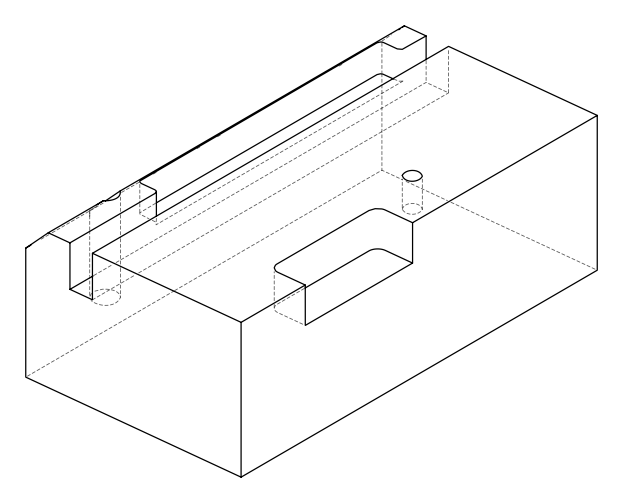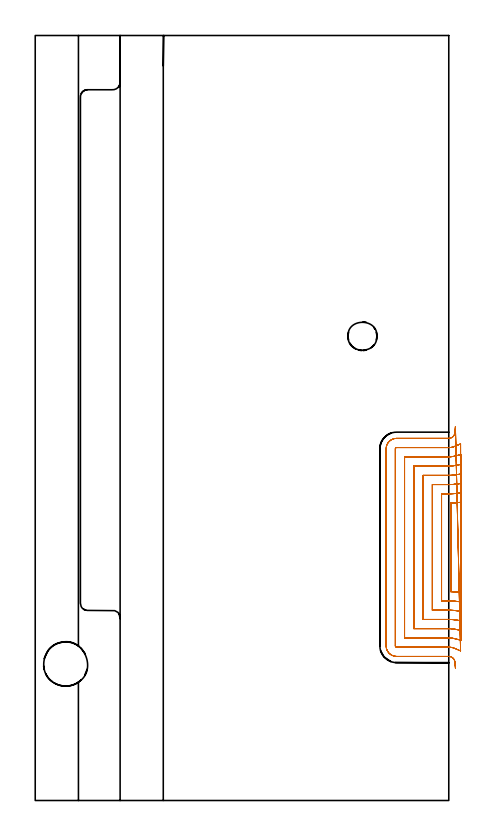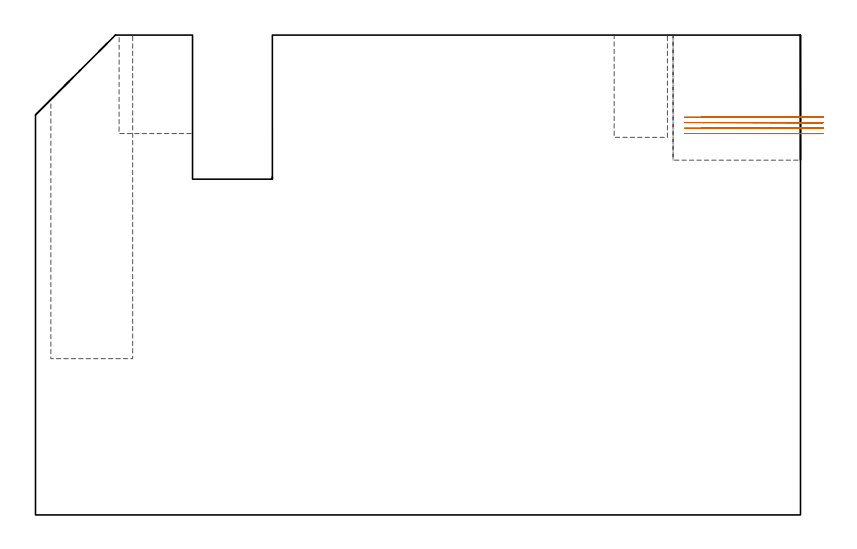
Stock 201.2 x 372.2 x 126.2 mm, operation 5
(PLAN: 8 operations, 5 tool changes, 226.6 min)
(1 SPOT_DRILL | STEP1POCKET | NXT0321_9005460120000 | 0.03 min | 3 mm3)
(2 DRILL_BLIND_HOLE_INTO_CENTER | STEP1POCKET | NXT0301_128 | 0.12 min | 2910 mm3)
(3 MILL_ROUGH_BLIND_HOLE_CONTOUR | STEP1POCKET | NXT0201_013 | Spiral | 0.49 min | 1225 mm3)
(4 AREA_MILL | FG_CHAMFER_SURFACE | UGT0205_001 | 23.51 min | 81862 mm3)
(5 MILL_OPEN_POCKET | POCKET_OPEN | NXT0201_008 | Follow Part, ap 1.5, ae 75% | 191.44 min | 425659 mm3)
(6 MILL_SLOT | SLOT_PARTIAL_RECTANGULAR | NXT0201_012 | Follow Part, ap 4, ae 75% | 2.69 min | 26153 mm3)
(7 MILL_RECTANGULAR_SLOT | SLOT_RECTANGULAR | NXT0201_012 | Follow Part, ap 4, ae 75% | 6.61 min | 93767 mm3)
(8 MILL_BLIND_HOLE_FROM_SOLID_MATERIAL | STEP1POCKET_1 | NXT0201_012 | Spiral | 1.74 min | 28776 mm3)
(TOOL NXT0321_9005460120000 | NC Spot Drill, 142deg, 12mm, Carbide, Uncoated | D12 PA142 FL30 Z2)
(TOOL NXT0301_128 | Carbide Drill 12mm [861.1-1200-036A1-GP GC34] | D12 PA150 FL37.4 Z2)
(TOOL NXT0201_013 | ENDMILL 10mm | D10 FL30 Z4)
(TOOL UGT0205_001 | Chamfer Mill 20 x 3 x 45 deg. | D20 FL50 Z2)
(TOOL NXT0201_008 | ENDMILL 6mm [2P460-0600-NA 1630] | D6 FL26 Z6)
(TOOL NXT0201_012 | ENDMILL 16mm [2P460-1600-NA 1630] | D16 FL38 Z6)
(OP 5 MILL_OPEN_POCKET, part 2 of 2)
G0 X207.189 Y145.092 Z104.617
G1 X204.2 Y144.831
G2 X202.2 Y144.714 R34.5 F500.
G1 Y101.586
G2 X204.2 Y101.469 R34.5
G1 X207.189 Y101.208 F250.
X207.185 Y149.65
X204.2 Y149.35
G2 X201.2 Y149.2 R30. F500.
G1 X197.7
Y97.1
X201.2
G2 X204.2 Y96.95 R30.
G1 X207.185 Y96.65 F250.
X207.179 Y154.23
X204.2 Y153.877
G2 X201.2 Y153.7 R25.5 F500.
G1 X193.2
Y92.6
X201.2
G2 X204.2 Y92.423 R25.5
G1 X207.179 Y92.07 F250.
X207.169 Y158.844
X204.2 Y158.415
G2 X201.2 Y158.2 R21. F500.
G1 X188.7
Y88.1
X201.2
G2 X204.2 Y87.885 R21.
G1 X207.169 Y87.456 F250.
X207.15 Y163.52
X204.2 Y162.975
G2 X201.2 Y162.7 R16.5 F500.
G1 X184.2
Y83.6
X201.2
G2 X204.2 Y83.325 R16.5
G1 X207.15 Y82.78 F250.
X207.105 Y168.331
X204.2 Y167.581
G2 X201.2 Y167.2 R12. F500.
G1 X179.7
Y79.1
X201.2
G2 X204.2 Y78.719 R12.
G1 X207.105 Y77.969 F250.
X206.95 Y173.526
X204.2 Y172.326
G2 X201.2 Y171.7 R7.5 F500.
G1 X175.8
G3 X175.2 Y171.1 R0.6
G1 Y75.2
G3 X175.8 Y74.6 R0.6
G1 X201.2
G2 X204.2 Y73.974 R7.5
G1 X206.95 Y72.774 F250.
X204.435 Y181.945
X204.19 Y178.955
G2 X201.2 Y176.2 R3. F500.
G1 X175.8
G3 X170.7 Y171.1 R5.1
G1 Y75.2
G3 X175.8 Y70.1 R5.1
G1 X201.2
G2 X204.19 Y67.345 R3.
G1 X204.435 Y64.355 F250.
G0 X207.189 Y145.092 Z103.178
G1 X204.2 Y144.831
G2 X202.2 Y144.714 R34.5 F500.
G1 Y101.586
G2 X204.2 Y101.469 R34.5
G1 X207.189 Y101.208 F250.
X207.185 Y149.65
X204.2 Y149.35
G2 X201.2 Y149.2 R30. F500.
G1 X197.7
Y97.1
X201.2
G2 X204.2 Y96.95 R30.
G1 X207.185 Y96.65 F250.
X207.179 Y154.23
X204.2 Y153.877
G2 X201.2 Y153.7 R25.5 F500.
G1 X193.2
Y92.6
X201.2
G2 X204.2 Y92.423 R25.5
G1 X207.179 Y92.07 F250.
X207.169 Y158.844
X204.2 Y158.415
G2 X201.2 Y158.2 R21. F500.
G1 X188.7
Y88.1
X201.2
G2 X204.2 Y87.885 R21.
G1 X207.169 Y87.456 F250.
X207.15 Y163.52
X204.2 Y162.975
G2 X201.2 Y162.7 R16.5 F500.
G1 X184.2
Y83.6
X201.2
G2 X204.2 Y83.325 R16.5
G1 X207.15 Y82.78 F250.
X207.105 Y168.331
X204.2 Y167.581
G2 X201.2 Y167.2 R12. F500.
G1 X179.7
Y79.1
X201.2
G2 X204.2 Y78.719 R12.
G1 X207.105 Y77.969 F250.
X206.95 Y173.526
X204.2 Y172.326
G2 X201.2 Y171.7 R7.5 F500.
G1 X175.8
G3 X175.2 Y171.1 R0.6
G1 Y75.2
G3 X175.8 Y74.6 R0.6
G1 X201.2
G2 X204.2 Y73.974 R7.5
G1 X206.95 Y72.774 F250.
X204.435 Y181.945
X204.19 Y178.955
G2 X201.2 Y176.2 R3. F500.
G1 X175.8
G3 X170.7 Y171.1 R5.1
G1 Y75.2
G3 X175.8 Y70.1 R5.1
G1 X201.2
G2 X204.19 Y67.345 R3.
G1 X204.435 Y64.355 F250.
G0 X207.189 Y145.092 Z101.739
G1 X204.2 Y144.831
G2 X202.2 Y144.714 R34.5 F500.
G1 Y101.586
G2 X204.2 Y101.469 R34.5
G1 X207.189 Y101.208 F250.
X207.185 Y149.65
X204.2 Y149.35
G2 X201.2 Y149.2 R30. F500.
G1 X197.7
Y97.1
X201.2
G2 X204.2 Y96.95 R30.
G1 X207.185 Y96.65 F250.
X207.179 Y154.23
X204.2 Y153.877
G2 X201.2 Y153.7 R25.5 F500.
G1 X193.2
Y92.6
X201.2
G2 X204.2 Y92.423 R25.5
G1 X207.179 Y92.07 F250.
X207.169 Y158.844
X204.2 Y158.415
G2 X201.2 Y158.2 R21. F500.
G1 X188.7
Y88.1
X201.2
G2 X204.2 Y87.885 R21.
G1 X207.169 Y87.456 F250.
X207.15 Y163.52
X204.2 Y162.975
G2 X201.2 Y162.7 R16.5 F500.
G1 X184.2
Y83.6
X201.2
G2 X204.2 Y83.325 R16.5
G1 X207.15 Y82.78 F250.
X207.105 Y168.331
X204.2 Y167.581
G2 X201.2 Y167.2 R12. F500.
G1 X179.7
Y79.1
X201.2
G2 X204.2 Y78.719 R12.
G1 X207.105 Y77.969 F250.
X206.95 Y173.526
X204.2 Y172.326
G2 X201.2 Y171.7 R7.5 F500.
G1 X175.8
G3 X175.2 Y171.1 R0.6
G1 Y75.2
G3 X175.8 Y74.6 R0.6
G1 X201.2
G2 X204.2 Y73.974 R7.5
G1 X206.95 Y72.774 F250.
X204.435 Y181.945
X204.19 Y178.955
G2 X201.2 Y176.2 R3. F500.
G1 X175.8
G3 X170.7 Y171.1 R5.1
G1 Y75.2
G3 X175.8 Y70.1 R5.1
G1 X201.2
G2 X204.19 Y67.345 R3.
G1 X204.435 Y64.355 F250.
G0 X207.189 Y145.092 Z100.3
G1 X204.2 Y144.831
G2 X202.2 Y144.714 R34.5 F500.
G1 Y101.586
G2 X204.2 Y101.469 R34.5
G1 X207.189 Y101.208 F250.
X207.185 Y149.65
X204.2 Y149.35
G2 X201.2 Y149.2 R30. F500.
G1 X197.7
Y97.1
X201.2
G2 X204.2 Y96.95 R30.
G1 X207.185 Y96.65 F250.
X207.179 Y154.23
X204.2 Y153.877
G2 X201.2 Y153.7 R25.5 F500.
G1 X193.2
Y92.6
X201.2
G2 X204.2 Y92.423 R25.5
G1 X207.179 Y92.07 F250.
X207.169 Y158.844
X204.2 Y158.415
G2 X201.2 Y158.2 R21. F500.
G1 X188.7
Y88.1
X201.2
G2 X204.2 Y87.885 R21.
G1 X207.169 Y87.456 F250.
X207.15 Y163.52
X204.2 Y162.975
G2 X201.2 Y162.7 R16.5 F500.
G1 X184.2
Y83.6
X201.2
G2 X204.2 Y83.325 R16.5
G1 X207.15 Y82.78 F250.
X207.105 Y168.331
X204.2 Y167.581
G2 X201.2 Y167.2 R12. F500.
G1 X179.7
Y79.1
X201.2
G2 X204.2 Y78.719 R12.
G1 X207.105 Y77.969 F250.
X206.95 Y173.526
X204.2 Y172.326
G2 X201.2 Y171.7 R7.5 F500.
G1 X175.8
G3 X175.2 Y171.1 R0.6
G1 Y75.2
G3 X175.8 Y74.6 R0.6
G1 X201.2
G2 X204.2 Y73.974 R7.5
G1 X206.95 Y72.774 F250.
X204.435 Y181.945
X204.19 Y178.955
G2 X201.2 Y176.2 R3. F500.
G1 X175.8
G3 X170.7 Y171.1 R5.1
G1 Y75.2
G3 X175.8 Y70.1 R5.1
G1 X201.2
G2 X204.19 Y67.345 R3.
G1 X204.435 Y64.355 F250.
G0 Z136.2
M5
M2
